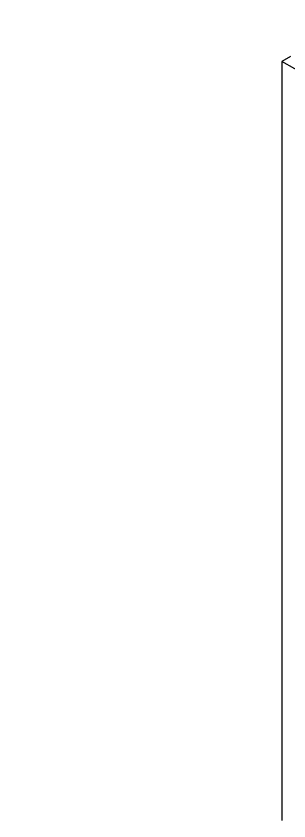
# Model space of a CAD drawing. Header units: inches. Extents: x -20.7 to 76.3, y -55.2 to 19.1.
# Drawn here: x -16.11 to -14.01, y 5.97 to 12.19 of the extents above; entities that cross this region are included whole.
import ezdxf

# ---------------------------------------------------------------- set-up
doc = ezdxf.new("R2010")
doc.units = ezdxf.units.IN
doc.header["$MEASUREMENT"] = 0
doc.layers.add('G-ANNO-TTLB', color=7, linetype='Continuous', lineweight=0)
doc.layers.add('TYVEK', color=7, linetype='Continuous', lineweight=0)

msp = doc.modelspace()

# ---------------------------------------------------------------- hatches: boundary and pattern name
at = {"layer": 'G-ANNO-TTLB', "true_color": 0xff00ff, "transparency": 33554687}
h = msp.add_hatch(color=6, dxfattribs=at)
edge = h.paths.add_edge_path()
edge.add_spline(control_points=[(20.0342, -15.1346), (20.0342, -15.1346), (-20.6658, -15.1346), (-20.6658, -15.1346), (-20.6658, -15.1346), (-20.6658, 19.0008), (-20.6658, 19.0008), (-20.6658, 19.0008), (20.0342, 19.0008), (20.0342, 19.0008), (20.0342, 19.0008), (20.0342, -15.1346), (20.0342, -15.1346)], knot_values=[0, 0, 0, 0, 1, 1, 1, 2, 2, 2, 3, 3, 3, 4, 4, 4, 4], degree=3, periodic=0)
edge = h.paths.add_edge_path()
edge.add_spline(control_points=[(-20.5408, 18.8757), (-20.5408, 18.8757), (-20.5408, -15.0095), (-20.5408, -15.0095), (-20.5408, -15.0095), (19.9092, -15.0095), (19.9092, -15.0095), (19.9092, -15.0095), (19.9092, 18.8757), (19.9092, 18.8757), (19.9092, 18.8757), (-20.5408, 18.8757), (-20.5408, 18.8757)], knot_values=[0, 0, 0, 0, 1, 1, 1, 2, 2, 2, 3, 3, 3, 4, 4, 4, 4], degree=3, periodic=0)
edge.add_line((-20.5408, 18.8757), (-20.5408, 18.8757))

# ---------------------------------------------------------------- linework, layer by layer
at = {"layer": 'G-ANNO-TTLB'}
for points in [[(20.0342, -15.1346), (20.0342, -15.1346), (-20.6658, -15.1346), (-20.6658, -15.1346), (-20.6658, -15.1346), (-20.6658, 19.0008), (-20.6658, 19.0008), (-20.6658, 19.0008), (20.0342, 19.0008), (20.0342, 19.0008), (20.0342, 19.0008), (20.0342, -15.1346), (20.0342, -15.1346)], [(-20.5408, 18.8757), (-20.5408, 18.8757), (-20.5408, -15.0095), (-20.5408, -15.0095), (-20.5408, -15.0095), (19.9092, -15.0095), (19.9092, -15.0095), (19.9092, -15.0095), (19.9092, 18.8757), (19.9092, 18.8757), (19.9092, 18.8757), (-20.5408, 18.8757), (-20.5408, 18.8757)]]:
    msp.add_open_spline(points, degree=3, knots=[0, 0, 0, 0, 1, 1, 1, 2, 2, 2, 3, 3, 3, 4, 4, 4, 4], dxfattribs=at)
at = {"layer": 'TYVEK', "color": 2, "lineweight": 25, "true_color": 0xffff00}
msp.add_line((-13.9943, 11.8762), (-14.0611, 11.8375), dxfattribs=at)
at = {"layer": 'TYVEK', "color": 18, "lineweight": 25, "true_color": 0x000000}
for p, q in [((-14.0611, 11.8375), (-14.0611, 5.9713)), ((-10.3268, 9.7051), (-14.0611, 11.8375))]:
    msp.add_line(p, q, dxfattribs=at)

doc.saveas('drawing.dxf')
